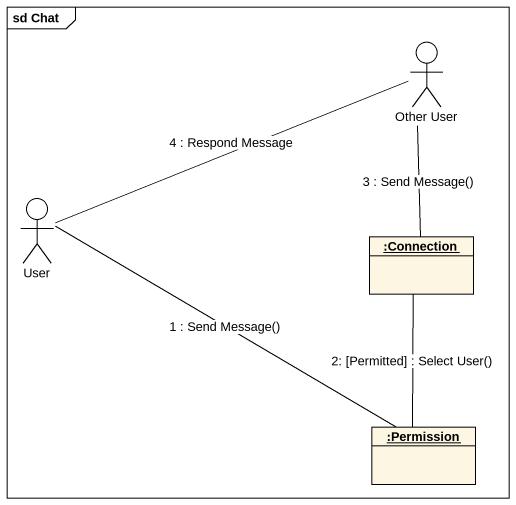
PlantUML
@startuml
mainframe sd Chat
allowmixing
hide circle
hide empty members
actor "Other User" as Other_User
actor User
object ":Connection" as Connection
object ":Permission" as Permission
Other_User -left- User : 4 : Respond Message
User -right- Permission : 1 : Send Message()
Connection -up- Other_User : 3 : Send Message()
Permission -up- Connection : 2: [Permitted] : Select User()
@enduml
